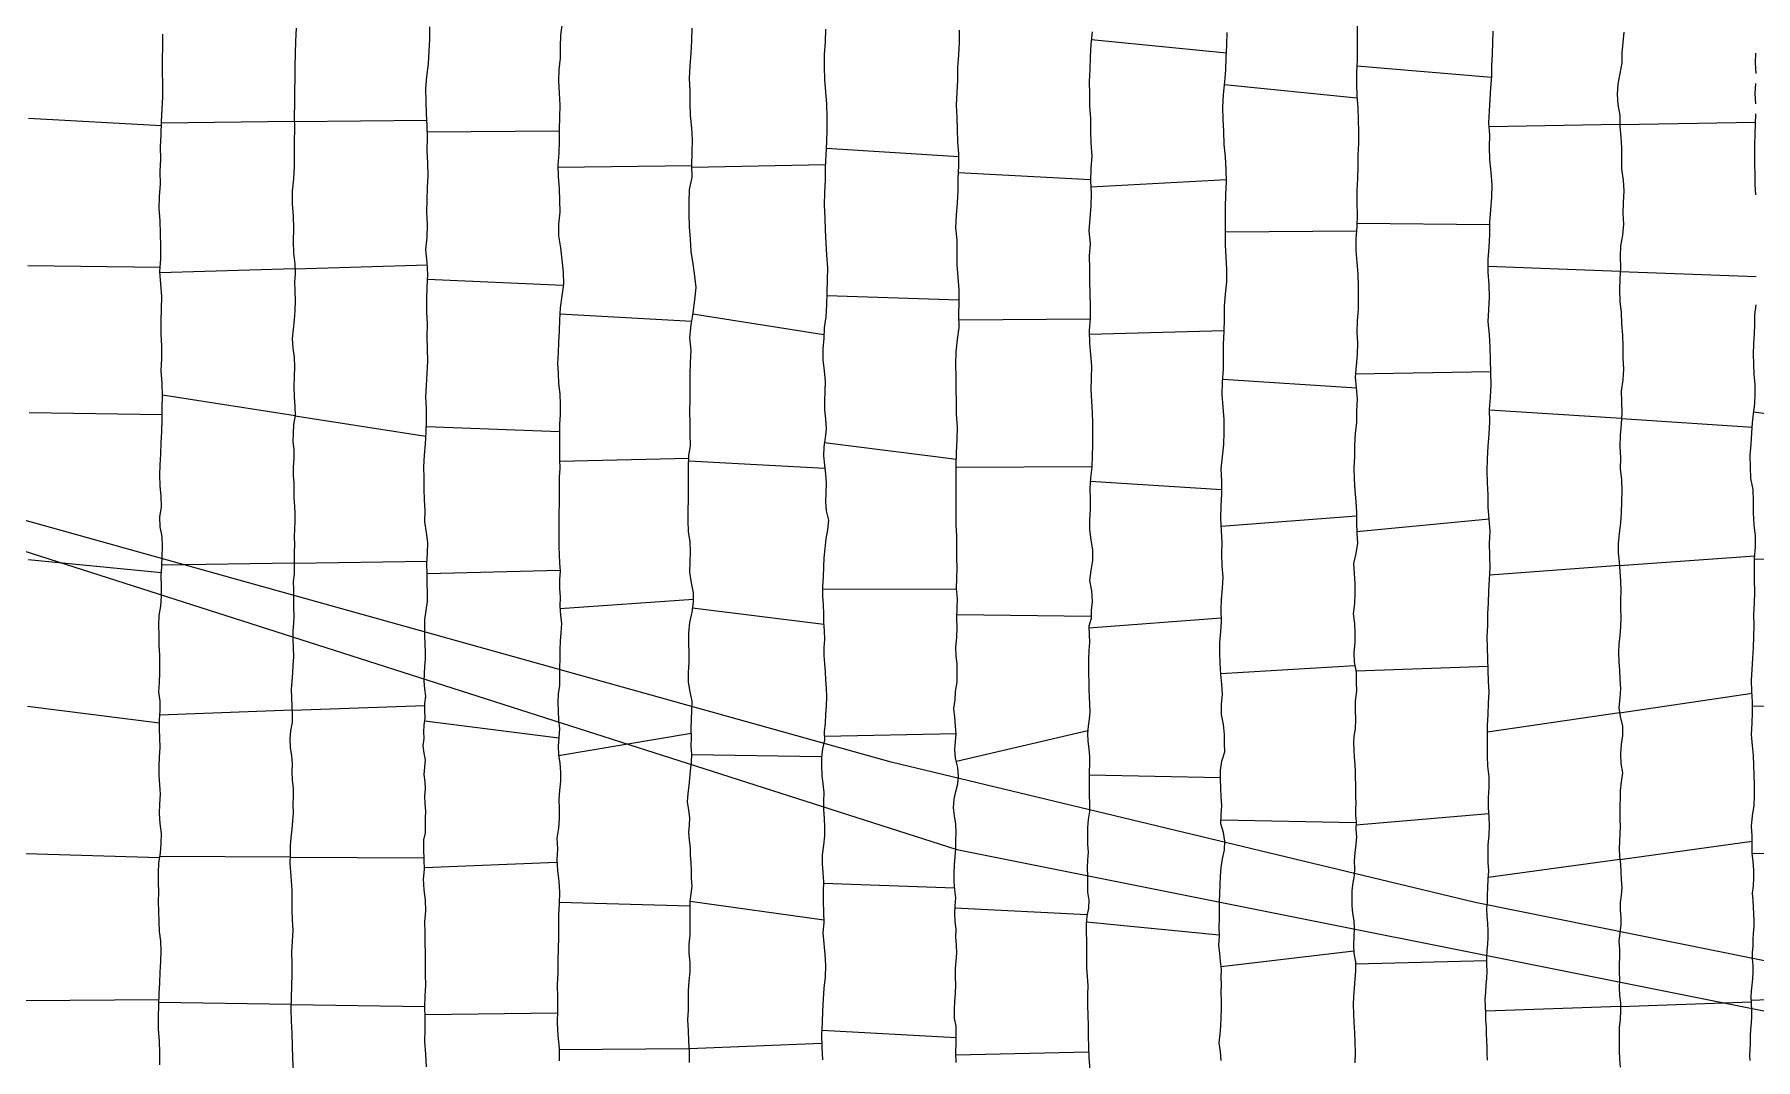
# Model space of a CAD drawing. Extents: x 703186 to 703989, y 1560402 to 1561368.
# Drawn here: x 703293 to 703351.4, y 1560496.4 to 1560531.1 of the extents above; entities that cross this region are included whole.
import ezdxf

# ---------------------------------------------------------------- set-up
doc = ezdxf.new("R2010")
doc.units = 0
for name, color, linetype in [('10124_2002_REAL', 30, 'Continuous'), ('AGROCAD PLL', 7, 'Continuous'), ('PANTE_2002', 7, 'Continuous')]:
    doc.layers.add(name, color=color, linetype=linetype)

msp = doc.modelspace()

# ---------------------------------------------------------------- linework, layer by layer
at = {"layer": '10124_2002_REAL'}
for points in [[(703297.3032, 1560496.1961), (703297.3027, 1560496.598), (703297.2895, 1560497.0107), (703297.2559, 1560497.4051), (703297.2501, 1560497.8167), (703297.2612, 1560498.2224), (703297.2798, 1560498.6081), (703297.297, 1560498.9838), (703297.3118, 1560499.3434), (703297.3303, 1560499.7035), (703297.3484, 1560500.0532), (703297.3268, 1560500.3886), (703297.2891, 1560500.7197), (703297.2785, 1560501.0611), (703297.2589, 1560501.4011), (703297.2553, 1560501.7339), (703297.2615, 1560502.0519), (703297.2501, 1560502.3808), (703297.2563, 1560502.7118), (703297.2645, 1560503.0469), (703297.3198, 1560503.3807), (703297.3402, 1560503.7093), (703297.3564, 1560504.041), (703297.3086, 1560504.3824), (703297.2902, 1560504.72), (703297.3017, 1560505.0418), (703297.3198, 1560505.3738), (703297.2936, 1560505.699), (703297.2739, 1560506.0163), (703297.277, 1560506.3228), (703297.2912, 1560506.6309), (703297.3054, 1560506.9564), (703297.2988, 1560507.2733), (703297.2904, 1560507.5893), (703297.2898, 1560507.9025), (703297.3143, 1560508.2166), (703297.3091, 1560508.5342), (703297.2647, 1560508.8481), (703297.2902, 1560509.1704), (703297.2921, 1560509.4837), (703297.2977, 1560509.7958), (703297.2923, 1560510.0901), (703297.2761, 1560510.4294), (703297.2784, 1560510.7763), (703297.2662, 1560511.1026), (703297.2754, 1560511.4347), (703297.3366, 1560511.7588), (703297.354, 1560512.0955), (703297.3492, 1560512.4412), (703297.3454, 1560512.7762), (703297.3629, 1560513.1037), (703297.3748, 1560513.4369), (703297.3877, 1560513.7825), (703297.3735, 1560514.1165), (703297.3141, 1560514.4394), (703297.3017, 1560514.7752), (703297.3503, 1560515.1208), (703297.3435, 1560515.4791), (703297.3044, 1560515.8322), (703297.2987, 1560516.1946), (703297.3105, 1560516.5476), (703297.3291, 1560516.9046), (703297.3466, 1560517.2903), (703297.3616, 1560517.6787), (703297.3742, 1560518.0701), (703297.381, 1560518.4732), (703297.3892, 1560518.8884), (703297.3754, 1560519.3102), (703297.3481, 1560519.729), (703297.3683, 1560520.1476), (703297.3601, 1560520.5703), (703297.3468, 1560520.9923), (703297.3432, 1560521.4128), (703297.3528, 1560521.8389), (703297.3603, 1560522.2581), (703297.332, 1560522.6779), (703297.2994, 1560523.1048), (703297.3349, 1560523.5292), (703297.3305, 1560523.9612), (703297.3173, 1560524.3854), (703297.3041, 1560524.815), (703297.2788, 1560525.234), (703297.2871, 1560525.6497), (703297.3189, 1560526.0635), (703297.3057, 1560526.4886), (703297.3277, 1560526.9084), (703297.32, 1560527.3316), (703297.3399, 1560527.7519), (703297.359, 1560528.1836), (703297.3785, 1560528.605), (703297.3953, 1560529.0244), (703297.402, 1560529.4549), (703297.3847, 1560529.8785), (703297.384, 1560530.3043), (703297.3957, 1560530.7313), (703297.3961, 1560531.153)], [(703301.9192, 1560531.3481), (703301.8994, 1560530.9159), (703301.8848, 1560530.4959), (703301.8711, 1560530.0761), (703301.8781, 1560529.6551), (703301.8608, 1560529.2196), (703301.8585, 1560528.7931), (703301.8514, 1560528.3672), (703301.8564, 1560527.9393), (703301.8526, 1560527.514), (703301.8508, 1560527.0858), (703301.8499, 1560526.6588), (703301.8239, 1560526.2398), (703301.7812, 1560525.8235), (703301.782, 1560525.4002), (703301.8153, 1560524.973), (703301.8326, 1560524.5497), (703301.8164, 1560524.1279), (703301.828, 1560523.7278), (703301.8716, 1560523.3598), (703301.8815, 1560523.0185), (703301.8571, 1560522.7381), (703301.8673, 1560522.4456), (703301.8792, 1560522.1087), (703301.8719, 1560521.7757), (703301.8551, 1560521.4639), (703301.8157, 1560521.1496), (703301.7859, 1560520.8274), (703301.8021, 1560520.503), (703301.8447, 1560520.1905), (703301.8632, 1560519.8641), (703301.8495, 1560519.5369), (703301.8367, 1560519.2038), (703301.8507, 1560518.8568), (703301.8779, 1560518.5265), (703301.8812, 1560518.2156), (703301.8333, 1560517.9084), (703301.8196, 1560517.6083), (703301.8045, 1560517.337), (703301.8351, 1560517.0577), (703301.8407, 1560516.7614), (703301.8137, 1560516.4689), (703301.8215, 1560516.189), (703301.8398, 1560515.9356), (703301.8372, 1560515.673), (703301.8361, 1560515.4162), (703301.8627, 1560515.1439), (703301.8699, 1560514.8854), (703301.8717, 1560514.6297), (703301.8592, 1560514.3715), (703301.8545, 1560514.1043), (703301.8671, 1560513.8473), (703301.8509, 1560513.5882), (703301.8509, 1560513.3314), (703301.8545, 1560513.0956), (703301.845, 1560512.8409), (703301.8173, 1560512.5851), (703301.8309, 1560512.3188), (703301.8242, 1560512.0289), (703301.8242, 1560511.7039), (703301.8361, 1560511.4248), (703301.8331, 1560511.1723), (703301.807, 1560510.9193), (703301.8082, 1560510.6346), (703301.8108, 1560510.3393), (703301.8225, 1560510.0382), (703301.8065, 1560509.756), (703301.7948, 1560509.4887), (703301.7713, 1560509.2147), (703301.7497, 1560508.9315), (703301.7592, 1560508.6433), (703301.7717, 1560508.3673), (703301.7819, 1560508.0916), (703301.7776, 1560507.8168), (703301.7219, 1560507.5288), (703301.7, 1560507.2419), (703301.7169, 1560506.9626), (703301.7606, 1560506.6842), (703301.786, 1560506.4164), (703301.772, 1560506.1319), (703301.7779, 1560505.8529), (703301.8132, 1560505.575), (703301.8201, 1560505.2995), (703301.8022, 1560505.0273), (703301.8157, 1560504.7459), (703301.7951, 1560504.475), (703301.769, 1560504.1888), (703301.7336, 1560503.9093), (703301.7149, 1560503.6231), (703301.7099, 1560503.3385), (703301.7087, 1560503.0411), (703301.7288, 1560502.7404), (703301.7513, 1560502.4387), (703301.7735, 1560502.1228), (703301.7727, 1560501.7902), (703301.7667, 1560501.4522), (703301.783, 1560501.1201), (703301.8009, 1560500.7644), (703301.7841, 1560500.3975), (703301.7648, 1560500.0226), (703301.7699, 1560499.6486), (703301.7725, 1560499.2706), (703301.7628, 1560498.8818), (703301.7476, 1560498.4852), (703301.7415, 1560498.0903), (703301.7516, 1560497.6854), (703301.7675, 1560497.2784), (703301.7769, 1560496.8511), (703301.7925, 1560496.4191), (703301.8134, 1560496.0005)], [(703306.3331, 1560496.1311), (703306.3089, 1560496.5575), (703306.2754, 1560496.9899), (703306.2888, 1560497.4033), (703306.2887, 1560497.7918), (703306.2833, 1560498.1778), (703306.2932, 1560498.5385), (703306.3121, 1560498.9009), (703306.3023, 1560499.2619), (703306.3032, 1560499.6179), (703306.2987, 1560499.9897), (703306.2888, 1560500.3424), (703306.2876, 1560500.6868), (703306.2834, 1560501.0471), (703306.3074, 1560501.4171), (703306.306, 1560501.7805), (703306.2538, 1560502.1349), (703306.2389, 1560502.4948), (703306.2666, 1560502.8211), (703306.2527, 1560503.1667), (703306.2393, 1560503.5092), (703306.2404, 1560503.8253), (703306.2979, 1560504.0732), (703306.3052, 1560504.32), (703306.3038, 1560504.561), (703306.3172, 1560504.7989), (703306.2934, 1560505.0593), (703306.2816, 1560505.3064), (703306.3023, 1560505.5543), (703306.2886, 1560505.7996), (703306.2595, 1560506.0452), (703306.2754, 1560506.2907), (703306.3017, 1560506.5411), (703306.26, 1560506.7706), (703306.2184, 1560507.0201), (703306.2589, 1560507.2629), (703306.2467, 1560507.4976), (703306.2599, 1560507.7172), (703306.29, 1560507.9545), (703306.2762, 1560508.2084), (703306.2821, 1560508.4586), (703306.3119, 1560508.7032), (703306.2817, 1560508.9491), (703306.2556, 1560509.2112), (703306.262, 1560509.4704), (703306.2766, 1560509.7132), (703306.297, 1560509.9512), (703306.2987, 1560510.1994), (703306.2875, 1560510.4735), (703306.2813, 1560510.7548), (703306.2799, 1560511.0297), (703306.2836, 1560511.3059), (703306.327, 1560511.6101), (703306.3695, 1560511.9156), (703306.3643, 1560512.2224), (703306.3534, 1560512.5289), (703306.3587, 1560512.8498), (703306.3497, 1560513.1917), (703306.3717, 1560513.5499), (703306.3814, 1560513.9074), (703306.3366, 1560514.2483), (703306.2834, 1560514.614), (703306.2893, 1560514.987), (703306.2686, 1560515.3584), (703306.2608, 1560515.7257), (703306.2566, 1560516.0996), (703306.2418, 1560516.4749), (703306.2632, 1560516.8699), (703306.2982, 1560517.2605), (703306.3225, 1560517.6515), (703306.3379, 1560518.0601), (703306.3305, 1560518.4617), (703306.3177, 1560518.8496), (703306.3301, 1560519.2421), (703306.354, 1560519.6437), (703306.3794, 1560520.0633), (703306.371, 1560520.4757), (703306.3612, 1560520.8975), (703306.37, 1560521.3211), (703306.3438, 1560521.7361), (703306.3432, 1560522.1486), (703306.358, 1560522.5742), (703306.3768, 1560523.0059), (703306.362, 1560523.4121), (703306.3166, 1560523.8376), (703306.3582, 1560524.2688), (703306.3673, 1560524.6905), (703306.3422, 1560525.1101), (703306.358, 1560525.527), (703306.3746, 1560525.943), (703306.3935, 1560526.3532), (703306.3747, 1560526.7803), (703306.3589, 1560527.2036), (703306.3652, 1560527.6315), (703306.3614, 1560528.0441), (703306.3345, 1560528.4577), (703306.3244, 1560528.8742), (703306.3166, 1560529.292), (703306.3516, 1560529.7139), (703306.4004, 1560530.1401), (703306.4305, 1560530.5694), (703306.4466, 1560530.9815), (703306.4497, 1560531.395)], [(703310.93, 1560531.5361), (703310.8715, 1560531.1181), (703310.8599, 1560530.7246), (703310.8632, 1560530.3361), (703310.8255, 1560529.9569), (703310.8079, 1560529.5625), (703310.8361, 1560529.1509), (703310.8521, 1560528.7428), (703310.8423, 1560528.3399), (703310.8294, 1560527.9183), (703310.8337, 1560527.525), (703310.8186, 1560527.1188), (703310.7885, 1560526.7114), (703310.7936, 1560526.3175), (703310.8313, 1560525.9168), (703310.8418, 1560525.5149), (703310.853, 1560525.1174), (703310.8079, 1560524.7125), (703310.8091, 1560524.3087), (703310.8724, 1560523.9012), (703310.9175, 1560523.4938), (703310.9702, 1560523.0807), (703310.9731, 1560522.6743), (703310.9224, 1560522.2792), (703310.8601, 1560521.8678), (703310.8381, 1560521.4638), (703310.8294, 1560521.0794), (703310.8032, 1560520.709), (703310.7924, 1560520.3395), (703310.7778, 1560519.9839), (703310.7987, 1560519.6443), (703310.8091, 1560519.304), (703310.8548, 1560518.9528), (703310.8686, 1560518.5883), (703310.8621, 1560518.244), (703310.8427, 1560517.9349), (703310.8458, 1560517.6596), (703310.8372, 1560517.3598), (703310.8403, 1560517.0469), (703310.8464, 1560516.7338), (703310.8538, 1560516.424), (703310.8297, 1560516.1292), (703310.8311, 1560515.8181), (703310.8289, 1560515.516), (703310.8256, 1560515.2273), (703310.8236, 1560514.925), (703310.8232, 1560514.6176), (703310.8197, 1560514.3133), (703310.8171, 1560514.0367), (703310.8249, 1560513.7676), (703310.8294, 1560513.4909), (703310.8375, 1560513.2186), (703310.8689, 1560512.9448), (703310.8467, 1560512.6606), (703310.8436, 1560512.3585), (703310.8661, 1560512.0546), (703310.8536, 1560511.753), (703310.8743, 1560511.4524), (703310.9152, 1560511.1628), (703310.888, 1560510.8516), (703310.8626, 1560510.568), (703310.8571, 1560510.2761), (703310.8566, 1560509.9768), (703310.8413, 1560509.663), (703310.8445, 1560509.3616), (703310.841, 1560509.0678), (703310.7943, 1560508.7827), (703310.7827, 1560508.4952), (703310.7932, 1560508.1984), (703310.8123, 1560507.8862), (703310.8443, 1560507.596), (703310.819, 1560507.3029), (703310.7938, 1560507.0054), (703310.8043, 1560506.7163), (703310.8529, 1560506.4263), (703310.8717, 1560506.1256), (703310.8759, 1560505.8142), (703310.8378, 1560505.5055), (703310.8175, 1560505.1957), (703310.8323, 1560504.8845), (703310.8345, 1560504.5591), (703310.804, 1560504.2215), (703310.7525, 1560503.8829), (703310.7724, 1560503.5269), (703310.7517, 1560503.1633), (703310.7741, 1560502.7944), (703310.8192, 1560502.4278), (703310.8385, 1560502.0509), (703310.8285, 1560501.6763), (703310.8134, 1560501.2917), (703310.808, 1560500.918), (703310.8083, 1560500.533), (703310.7959, 1560500.1374), (703310.7839, 1560499.733), (703310.784, 1560499.3299), (703310.7641, 1560498.9093), (703310.7775, 1560498.4887), (703310.7731, 1560498.0538), (703310.7604, 1560497.6268), (703310.7901, 1560497.1933), (703310.828, 1560496.7627), (703310.8322, 1560496.3386)], [(703315.2438, 1560496.2766), (703315.2435, 1560496.6473), (703315.2289, 1560497.0062), (703315.2104, 1560497.368), (703315.1898, 1560497.7209), (703315.2107, 1560498.0554), (703315.214, 1560498.3811), (703315.2179, 1560498.7123), (703315.2426, 1560499.0368), (703315.273, 1560499.3487), (703315.275, 1560499.6727), (703315.2354, 1560499.9818), (703315.2345, 1560500.2932), (703315.271, 1560500.602), (703315.2685, 1560500.9132), (703315.2709, 1560501.2176), (703315.2763, 1560501.4971), (703315.2738, 1560501.748), (703315.3091, 1560501.9996), (703315.3389, 1560502.2618), (703315.3215, 1560502.5235), (703315.3137, 1560502.7889), (703315.3067, 1560503.0568), (703315.2834, 1560503.3116), (703315.2768, 1560503.5565), (703315.248, 1560503.818), (703315.231, 1560504.0771), (703315.2522, 1560504.3265), (703315.2547, 1560504.5747), (703315.2224, 1560504.8355), (703315.1821, 1560505.1235), (703315.1998, 1560505.402), (703315.2395, 1560505.6583), (703315.2588, 1560505.9133), (703315.2842, 1560506.1725), (703315.319, 1560506.4528), (703315.3236, 1560506.7313), (703315.3088, 1560507.0109), (703315.3124, 1560507.3004), (703315.3048, 1560507.5951), (703315.3179, 1560507.9), (703315.3292, 1560508.2242), (703315.3384, 1560508.5364), (703315.2742, 1560508.8444), (703315.216, 1560509.1739), (703315.2174, 1560509.5019), (703315.2315, 1560509.845), (703315.2314, 1560510.1737), (703315.2252, 1560510.4966), (703315.2212, 1560510.8386), (703315.2547, 1560511.1953), (703315.3364, 1560511.5479), (703315.3791, 1560511.8909), (703315.3792, 1560512.21), (703315.3199, 1560512.5496), (703315.2621, 1560512.9051), (703315.267, 1560513.2593), (703315.281, 1560513.5928), (703315.2682, 1560513.9352), (703315.2147, 1560514.2877), (703315.2021, 1560514.6434), (703315.2081, 1560515.0035), (703315.2116, 1560515.3577), (703315.2136, 1560515.7247), (703315.2108, 1560516.1062), (703315.2091, 1560516.4796), (703315.2292, 1560516.8463), (703315.2843, 1560517.2075), (703315.2734, 1560517.5797), (703315.2684, 1560517.9609), (703315.2584, 1560518.356), (703315.2722, 1560518.7666), (703315.2693, 1560519.1864), (703315.2659, 1560519.5966), (703315.2825, 1560520.0069), (703315.306, 1560520.4318), (703315.2633, 1560520.8574), (703315.3065, 1560521.2913), (703315.3723, 1560521.7048), (703315.4323, 1560522.1358), (703315.4688, 1560522.556), (703315.4273, 1560522.9465), (703315.3751, 1560523.3599), (703315.3073, 1560523.7776), (703315.2767, 1560524.1939), (703315.2483, 1560524.6152), (703315.2357, 1560525.0385), (703315.2339, 1560525.4515), (703315.2494, 1560525.8869), (703315.3394, 1560526.2938), (703315.3315, 1560526.7107), (703315.3437, 1560527.1366), (703315.3519, 1560527.5626), (703315.3225, 1560527.9775), (703315.2844, 1560528.3919), (703315.2696, 1560528.8153), (703315.2679, 1560529.2319), (703315.25, 1560529.6503), (703315.2702, 1560530.0741), (703315.3072, 1560530.5075), (703315.3321, 1560530.9328), (703315.3392, 1560531.3557)], [(703319.8612, 1560531.3203), (703319.8425, 1560530.8888), (703319.8138, 1560530.4659), (703319.8106, 1560530.0462), (703319.8211, 1560529.6118), (703319.8619, 1560529.19), (703319.8944, 1560528.7763), (703319.9067, 1560528.3481), (703319.9049, 1560527.9201), (703319.8903, 1560527.4945), (703319.8633, 1560527.0555), (703319.8447, 1560526.634), (703319.8509, 1560526.2108), (703319.8207, 1560525.7835), (703319.8165, 1560525.352), (703319.832, 1560524.9276), (703319.849, 1560524.5022), (703319.8673, 1560524.0718), (703319.8951, 1560523.6509), (703319.9204, 1560523.2318), (703319.9144, 1560522.8166), (703319.9067, 1560522.3819), (703319.8937, 1560521.9675), (703319.8684, 1560521.5688), (703319.8162, 1560521.1951), (703319.8002, 1560520.8371), (703319.7701, 1560520.4774), (703319.7644, 1560520.1115), (703319.8144, 1560519.735), (703319.8421, 1560519.3719), (703319.839, 1560519.0404), (703319.8225, 1560518.7061), (703319.8286, 1560518.4123), (703319.8609, 1560518.1007), (703319.8822, 1560517.772), (703319.8429, 1560517.4594), (703319.8051, 1560517.1618), (703319.7857, 1560516.8464), (703319.8263, 1560516.5362), (703319.862, 1560516.2348), (703319.8794, 1560515.9197), (703319.8708, 1560515.5963), (703319.8518, 1560515.2889), (703319.8796, 1560514.9826), (703319.9633, 1560514.6647), (703319.9226, 1560514.3423), (703319.8733, 1560514.0352), (703319.8376, 1560513.7126), (703319.7987, 1560513.3973), (703319.7921, 1560513.083), (703319.7764, 1560512.7499), (703319.7577, 1560512.4161), (703319.7573, 1560512.0911), (703319.7756, 1560511.7941), (703319.7947, 1560511.5024), (703319.7952, 1560511.2094), (703319.8077, 1560510.9139), (703319.8228, 1560510.6199), (703319.8029, 1560510.3506), (703319.8047, 1560510.0831), (703319.8231, 1560509.8083), (703319.8435, 1560509.5315), (703319.8601, 1560509.2529), (703319.8819, 1560508.9739), (703319.8905, 1560508.6779), (703319.8749, 1560508.3773), (703319.8546, 1560508.0783), (703319.8465, 1560507.7871), (703319.8175, 1560507.4931), (703319.823, 1560507.2108), (703319.7608, 1560506.9211), (703319.7214, 1560506.6265), (703319.7238, 1560506.3244), (703319.7359, 1560506.0171), (703319.7682, 1560505.7236), (703319.8007, 1560505.4328), (703319.7951, 1560505.1423), (703319.7897, 1560504.8552), (703319.8085, 1560504.5589), (703319.824, 1560504.2714), (703319.826, 1560503.9679), (703319.7913, 1560503.6529), (703319.743, 1560503.327), (703319.7407, 1560503.0189), (703319.7711, 1560502.7204), (703319.7887, 1560502.4098), (703319.7766, 1560502.077), (703319.7777, 1560501.7339), (703319.7935, 1560501.3813), (703319.8042, 1560501.0293), (703319.7669, 1560500.6784), (703319.7961, 1560500.3199), (703319.8389, 1560499.9404), (703319.8526, 1560499.5649), (703319.8407, 1560499.1778), (703319.8008, 1560498.8002), (703319.7795, 1560498.422), (703319.7575, 1560498.027), (703319.7435, 1560497.633), (703319.7206, 1560497.2177), (703319.7382, 1560496.8018), (703319.7563, 1560496.3727)], [(703324.2802, 1560496.2778), (703324.2724, 1560496.6256), (703324.2826, 1560496.9379), (703324.2891, 1560497.2356), (703324.2885, 1560497.5071), (703324.2292, 1560497.7797), (703324.2336, 1560498.079), (703324.2456, 1560498.3458), (703324.2658, 1560498.6268), (703324.2741, 1560498.909), (703324.2595, 1560499.1876), (703324.2629, 1560499.472), (703324.2887, 1560499.7222), (703324.305, 1560499.9848), (703324.2914, 1560500.261), (703324.2701, 1560500.5393), (703324.2817, 1560500.8011), (703324.2511, 1560501.0574), (703324.2354, 1560501.3287), (703324.2495, 1560501.5963), (703324.2695, 1560501.8682), (703324.2375, 1560502.1344), (703324.2163, 1560502.4033), (703324.2134, 1560502.6963), (703324.2321, 1560502.9807), (703324.2511, 1560503.2654), (703324.2698, 1560503.5367), (703324.2699, 1560503.8025), (703324.2813, 1560504.0761), (703324.2747, 1560504.3607), (703324.232, 1560504.642), (703324.1897, 1560504.9189), (703324.2165, 1560505.2081), (703324.2713, 1560505.4685), (703324.3368, 1560505.724), (703324.3636, 1560505.9906), (703324.3407, 1560506.2836), (703324.2665, 1560506.6015), (703324.2434, 1560506.8925), (703324.2604, 1560507.1666), (703324.2836, 1560507.4271), (703324.2635, 1560507.6827), (703324.2388, 1560507.992), (703324.2051, 1560508.2874), (703324.2483, 1560508.5799), (703324.2636, 1560508.8596), (703324.3176, 1560509.1754), (703324.3234, 1560509.4807), (703324.3147, 1560509.7839), (703324.2807, 1560510.0644), (703324.2773, 1560510.3622), (703324.3049, 1560510.6956), (703324.318, 1560511.0353), (703324.3124, 1560511.3618), (703324.3167, 1560511.6892), (703324.3331, 1560512.0111), (703324.3017, 1560512.3484), (703324.3108, 1560512.7051), (703324.3164, 1560513.048), (703324.3074, 1560513.3955), (703324.3121, 1560513.7609), (703324.3039, 1560514.1324), (703324.2858, 1560514.5045), (703324.2851, 1560514.8945), (703324.2816, 1560515.2835), (703324.2848, 1560515.6863), (703324.2868, 1560516.1026), (703324.2855, 1560516.5212), (703324.2978, 1560516.9671), (703324.3171, 1560517.4083), (703324.3321, 1560517.8278), (703324.2979, 1560518.2615), (703324.3007, 1560518.6854), (703324.2858, 1560519.0998), (703324.2806, 1560519.5198), (703324.2744, 1560519.9533), (703324.2865, 1560520.3809), (703324.329, 1560520.7963), (703324.384, 1560521.2069), (703324.3805, 1560521.6312), (703324.3851, 1560522.0492), (703324.3826, 1560522.4767), (703324.3483, 1560522.906), (703324.3174, 1560523.3384), (703324.3225, 1560523.7615), (703324.3142, 1560524.1681), (703324.2767, 1560524.5824), (703324.2939, 1560525.0088), (703324.3321, 1560525.4276), (703324.3537, 1560525.8494), (703324.3489, 1560526.2554), (703324.3712, 1560526.6834), (703324.3706, 1560527.0897), (703324.3476, 1560527.5068), (703324.3348, 1560527.9188), (703324.3183, 1560528.3303), (703324.296, 1560528.7466), (703324.3245, 1560529.1749), (703324.3422, 1560529.5885), (703324.3396, 1560530.0177), (703324.3791, 1560530.4472), (703324.3943, 1560530.8632), (703324.4041, 1560531.2803)], [(703328.8922, 1560531.2254), (703328.851, 1560530.8083), (703328.8308, 1560530.3794), (703328.8166, 1560529.9555), (703328.7951, 1560529.548), (703328.8004, 1560529.1299), (703328.8014, 1560528.7142), (703328.8328, 1560528.2871), (703328.8333, 1560527.8605), (703328.8512, 1560527.4537), (703328.8782, 1560527.0222), (703328.8541, 1560526.5982), (703328.8333, 1560526.1744), (703328.8558, 1560525.7597), (703328.8508, 1560525.3342), (703328.8157, 1560524.8997), (703328.7865, 1560524.4818), (703328.8243, 1560524.0563), (703328.793, 1560523.6262), (703328.8084, 1560523.2063), (703328.808, 1560522.7769), (703328.8109, 1560522.3593), (703328.8244, 1560521.9423), (703328.8247, 1560521.5151), (703328.7937, 1560521.0908), (703328.8042, 1560520.6763), (703328.8365, 1560520.285), (703328.8682, 1560519.8906), (703328.8601, 1560519.4796), (703328.8552, 1560519.0973), (703328.8754, 1560518.7083), (703328.8964, 1560518.3261), (703328.9021, 1560517.9568), (703328.9078, 1560517.58), (703328.9045, 1560517.2087), (703328.8944, 1560516.8527), (703328.8827, 1560516.4718), (703328.8361, 1560516.1037), (703328.8131, 1560515.7394), (703328.8224, 1560515.3785), (703328.8221, 1560515.0315), (703328.8013, 1560514.6828), (703328.8047, 1560514.3474), (703328.8523, 1560514.0032), (703328.903, 1560513.6537), (703328.901, 1560513.3001), (703328.8497, 1560512.9633), (703328.807, 1560512.6212), (703328.8727, 1560512.271), (703328.8919, 1560511.9112), (703328.864, 1560511.6012), (703328.8591, 1560511.3339), (703328.7773, 1560511.0729), (703328.7981, 1560510.7951), (703328.8068, 1560510.5236), (703328.7801, 1560510.2466), (703328.7729, 1560509.9599), (703328.7741, 1560509.694), (703328.7724, 1560509.44), (703328.778, 1560509.184), (703328.7773, 1560508.9225), (703328.7964, 1560508.6799), (703328.8082, 1560508.4308), (703328.8109, 1560508.1723), (703328.7967, 1560507.9221), (703328.7627, 1560507.6842), (703328.7377, 1560507.439), (703328.75, 1560507.1832), (703328.7842, 1560506.9089), (703328.8083, 1560506.6548), (703328.8086, 1560506.4029), (703328.793, 1560506.1402), (703328.7882, 1560505.8942), (703328.7878, 1560505.6282), (703328.7985, 1560505.345), (703328.8079, 1560505.0595), (703328.7988, 1560504.7966), (703328.7637, 1560504.5243), (703328.7385, 1560504.2504), (703328.7344, 1560503.9715), (703328.7381, 1560503.6812), (703328.7579, 1560503.4037), (703328.7396, 1560503.1469), (703328.7273, 1560502.8793), (703328.7341, 1560502.5979), (703328.7372, 1560502.3186), (703328.7408, 1560502.0524), (703328.7815, 1560501.7845), (703328.7658, 1560501.5106), (703328.7174, 1560501.2401), (703328.691, 1560500.9695), (703328.6877, 1560500.6975), (703328.7032, 1560500.4057), (703328.7078, 1560500.1069), (703328.7034, 1560499.798), (703328.7048, 1560499.4848), (703328.7236, 1560499.1923), (703328.7429, 1560498.8937), (703328.7372, 1560498.5577), (703328.7402, 1560498.2233), (703328.7498, 1560497.8791), (703328.7596, 1560497.5291), (703328.7643, 1560497.178), (703328.7711, 1560496.8092), (703328.7852, 1560496.4338), (703328.8101, 1560496.0479)], [(703333.2624, 1560496.3432), (703333.2494, 1560496.6531), (703333.2023, 1560496.9491), (703333.2286, 1560497.2419), (703333.2545, 1560497.5172), (703333.2652, 1560497.8033), (703333.2787, 1560498.0877), (703333.2767, 1560498.3667), (703333.2626, 1560498.6514), (703333.2784, 1560498.9085), (703333.2683, 1560499.1767), (703333.273, 1560499.4351), (703333.2415, 1560499.7009), (703333.219, 1560499.9746), (703333.1925, 1560500.2558), (703333.2049, 1560500.5597), (703333.1938, 1560500.8677), (703333.209, 1560501.163), (703333.2111, 1560501.4506), (703333.2078, 1560501.7311), (703333.2181, 1560502.0154), (703333.2292, 1560502.3094), (703333.2483, 1560502.597), (703333.2717, 1560502.8943), (703333.3133, 1560503.1877), (703333.3758, 1560503.4904), (703333.3925, 1560503.7865), (703333.341, 1560504.0758), (703333.2595, 1560504.3757), (703333.2655, 1560504.6807), (703333.2876, 1560504.9897), (703333.2682, 1560505.288), (703333.2507, 1560505.5771), (703333.2395, 1560505.8832), (703333.243, 1560506.1871), (703333.2899, 1560506.4939), (703333.392, 1560506.8093), (703333.3752, 1560507.1003), (703333.3799, 1560507.4053), (703333.3434, 1560507.7376), (703333.2739, 1560508.0813), (703333.2724, 1560508.4277), (703333.3129, 1560508.7626), (703333.2934, 1560509.1065), (703333.254, 1560509.4509), (703333.2326, 1560509.8104), (703333.2167, 1560510.1667), (703333.2215, 1560510.5261), (703333.2591, 1560510.8931), (703333.2746, 1560511.2481), (703333.2642, 1560511.6173), (703333.281, 1560511.9816), (703333.3146, 1560512.3605), (703333.3294, 1560512.734), (703333.3049, 1560513.1227), (703333.2919, 1560513.5264), (703333.2974, 1560513.9173), (703333.2821, 1560514.3128), (703333.2499, 1560514.7233), (703333.2689, 1560515.1428), (703333.284, 1560515.5618), (703333.2877, 1560515.9972), (703333.2697, 1560516.4059), (703333.3106, 1560516.8222), (703333.3537, 1560517.2369), (703333.3657, 1560517.6482), (703333.3672, 1560518.0784), (703333.3394, 1560518.4972), (703333.3008, 1560518.9347), (703333.3141, 1560519.362), (703333.3425, 1560519.7946), (703333.3476, 1560520.2228), (703333.3492, 1560520.6417), (703333.3717, 1560521.0664), (703333.3817, 1560521.4877), (703333.3815, 1560521.9136), (703333.4096, 1560522.3381), (703333.4576, 1560522.7486), (703333.4567, 1560523.1646), (703333.4403, 1560523.5845), (703333.4102, 1560524.0075), (703333.4171, 1560524.4359), (703333.4139, 1560524.849), (703333.4176, 1560525.2772), (703333.4251, 1560525.7164), (703333.4491, 1560526.1408), (703333.4335, 1560526.5649), (703333.4121, 1560526.9874), (703333.3711, 1560527.4116), (703333.3624, 1560527.849), (703333.3398, 1560528.2641), (703333.3266, 1560528.6799), (703333.3457, 1560529.1059), (703333.3882, 1560529.5289), (703333.4228, 1560529.9419), (703333.4366, 1560530.3587), (703333.4639, 1560530.7775), (703333.4655, 1560531.2045)], [(703337.8757, 1560531.4882), (703337.8741, 1560531.074), (703337.8755, 1560530.6511), (703337.8786, 1560530.2519), (703337.857, 1560529.8587), (703337.8562, 1560529.4531), (703337.8626, 1560529.0625), (703337.8996, 1560528.6537), (703337.9143, 1560528.2425), (703337.9169, 1560527.8448), (703337.926, 1560527.4486), (703337.8992, 1560527.0359), (703337.8964, 1560526.654), (703337.8895, 1560526.2533), (703337.862, 1560525.8443), (703337.8626, 1560525.4301), (703337.8717, 1560525.0224), (703337.868, 1560524.617), (703337.8312, 1560524.2192), (703337.8305, 1560523.8111), (703337.8596, 1560523.4045), (703337.9011, 1560523.0111), (703337.913, 1560522.5958), (703337.9125, 1560522.2007), (703337.9067, 1560521.8228), (703337.8776, 1560521.4239), (703337.8645, 1560521.0493), (703337.8858, 1560520.675), (703337.8723, 1560520.2877), (703337.8415, 1560519.9047), (703337.8036, 1560519.518), (703337.8472, 1560519.1582), (703337.8779, 1560518.7747), (703337.8564, 1560518.3778), (703337.8506, 1560517.9928), (703337.8082, 1560517.6062), (703337.7848, 1560517.2105), (703337.7831, 1560516.8301), (703337.7668, 1560516.4457), (703337.7694, 1560516.0598), (703337.7943, 1560515.6715), (703337.8316, 1560515.2997), (703337.8478, 1560514.9296), (703337.8523, 1560514.5761), (703337.868, 1560514.2298), (703337.8859, 1560513.8873), (703337.8283, 1560513.5427), (703337.757, 1560513.2059), (703337.7777, 1560512.8666), (703337.7964, 1560512.522), (703337.7996, 1560512.185), (703337.7896, 1560511.84), (703337.7454, 1560511.4961), (703337.7873, 1560511.1716), (703337.8003, 1560510.8341), (703337.7959, 1560510.508), (703337.7578, 1560510.1862), (703337.7786, 1560509.8531), (703337.8453, 1560509.5131), (703337.8465, 1560509.1819), (703337.8489, 1560508.8676), (703337.8046, 1560508.5468), (703337.8099, 1560508.2419), (703337.8179, 1560507.9122), (703337.8025, 1560507.5977), (703337.7673, 1560507.3497), (703337.7459, 1560507.1224), (703337.7594, 1560506.8854), (703337.7782, 1560506.6357), (703337.7938, 1560506.3843), (703337.8043, 1560506.1516), (703337.8091, 1560505.932), (703337.8226, 1560505.715), (703337.8149, 1560505.4928), (703337.8152, 1560505.2905), (703337.8263, 1560505.0748), (703337.821, 1560504.8803), (703337.8228, 1560504.6668), (703337.8423, 1560504.4375), (703337.8294, 1560504.1827), (703337.8546, 1560503.9327), (703337.8294, 1560503.6674), (703337.7947, 1560503.3857), (703337.7772, 1560503.1078), (703337.785, 1560502.8625), (703337.7742, 1560502.6233), (703337.7304, 1560502.3704), (703337.6943, 1560502.1132), (703337.6942, 1560501.846), (703337.6945, 1560501.5902), (703337.7228, 1560501.3427), (703337.7576, 1560501.0886), (703337.7795, 1560500.8254), (703337.7664, 1560500.5502), (703337.7551, 1560500.2688), (703337.7669, 1560499.9899), (703337.8158, 1560499.6968), (703337.8217, 1560499.3908), (703337.7986, 1560499.1024), (703337.7797, 1560498.805), (703337.7526, 1560498.5153), (703337.7356, 1560498.2322), (703337.754, 1560497.9433), (703337.7663, 1560497.6327), (703337.7902, 1560497.2983), (703337.7949, 1560496.9539), (703337.8061, 1560496.6144), (703337.7955, 1560496.2681)], [(703342.2943, 1560496.3641), (703342.2802, 1560496.5829), (703342.2768, 1560496.805), (703342.2657, 1560497.031), (703342.2608, 1560497.2531), (703342.2626, 1560497.4736), (703342.2404, 1560497.6984), (703342.2357, 1560497.9355), (703342.2249, 1560498.1847), (703342.2192, 1560498.4277), (703342.2343, 1560498.6667), (703342.2499, 1560498.9043), (703342.2734, 1560499.1342), (703342.2832, 1560499.3649), (703342.2749, 1560499.603), (703342.2689, 1560499.8459), (703342.2782, 1560500.078), (703342.3036, 1560500.298), (703342.3147, 1560500.5149), (703342.3181, 1560500.7467), (703342.3021, 1560500.9897), (703342.2857, 1560501.2438), (703342.2732, 1560501.4926), (703342.2926, 1560501.7214), (703342.2893, 1560501.9477), (703342.3013, 1560502.2103), (703342.3159, 1560502.4921), (703342.3332, 1560502.7769), (703342.3187, 1560503.0648), (703342.321, 1560503.362), (703342.3186, 1560503.6647), (703342.351, 1560503.9913), (703342.3632, 1560504.307), (703342.3488, 1560504.5971), (703342.3211, 1560504.923), (703342.3261, 1560505.257), (703342.3442, 1560505.617), (703342.3442, 1560505.9705), (703342.3068, 1560506.3238), (703342.2939, 1560506.6699), (703342.2935, 1560507.0171), (703342.2873, 1560507.3667), (703342.2873, 1560507.7121), (703342.3138, 1560508.0816), (703342.3299, 1560508.4629), (703342.3462, 1560508.8398), (703342.3297, 1560509.2095), (703342.3128, 1560509.5884), (703342.2995, 1560509.9667), (703342.2942, 1560510.3471), (703342.2825, 1560510.7166), (703342.3023, 1560511.0967), (703342.3059, 1560511.4901), (703342.324, 1560511.87), (703342.3351, 1560512.2587), (703342.3627, 1560512.6576), (703342.3796, 1560513.0607), (703342.3669, 1560513.4579), (703342.3655, 1560513.8815), (703342.3799, 1560514.3003), (703342.3543, 1560514.7011), (703342.3159, 1560515.1008), (703342.3141, 1560515.5262), (703342.2924, 1560515.9376), (703342.2764, 1560516.3464), (703342.2918, 1560516.7522), (703342.3176, 1560517.1745), (703342.348, 1560517.5912), (703342.3663, 1560518.0002), (703342.364, 1560518.4192), (703342.3983, 1560518.836), (703342.4196, 1560519.2539), (703342.4057, 1560519.6825), (703342.3982, 1560520.1089), (703342.3796, 1560520.5381), (703342.3648, 1560520.9681), (703342.3205, 1560521.3933), (703342.3356, 1560521.8115), (703342.3592, 1560522.2313), (703342.3457, 1560522.651), (703342.3189, 1560523.0845), (703342.3198, 1560523.5095), (703342.3507, 1560523.9322), (703342.3715, 1560524.3565), (703342.3754, 1560524.7703), (703342.4014, 1560525.1932), (703342.4355, 1560525.62), (703342.4488, 1560526.0403), (703342.4218, 1560526.472), (703342.3676, 1560526.8967), (703342.3626, 1560527.3135), (703342.3763, 1560527.7334), (703342.3391, 1560528.1475), (703342.3618, 1560528.5515), (703342.382, 1560528.9328), (703342.4013, 1560529.3312), (703342.4351, 1560529.726), (703342.4378, 1560530.0846), (703342.4612, 1560530.4687), (703342.4742, 1560530.8662), (703342.4903, 1560531.251)], [(703346.9118, 1560531.2235), (703346.8797, 1560530.8718), (703346.8499, 1560530.5227), (703346.8452, 1560530.1734), (703346.7812, 1560529.8207), (703346.7043, 1560529.4575), (703346.6883, 1560529.1122), (703346.7125, 1560528.7646), (703346.7766, 1560528.3946), (703346.783, 1560528.0169), (703346.8079, 1560527.6572), (703346.8357, 1560527.2953), (703346.8375, 1560526.9309), (703346.8312, 1560526.5684), (703346.8859, 1560526.204), (703346.9086, 1560525.8306), (703346.8959, 1560525.4465), (703346.8741, 1560525.0724), (703346.8977, 1560524.7038), (703346.8665, 1560524.3391), (703346.8026, 1560523.9776), (703346.7906, 1560523.613), (703346.7948, 1560523.2265), (703346.7806, 1560522.8525), (703346.7629, 1560522.4759), (703346.7824, 1560522.0881), (703346.8175, 1560521.7115), (703346.8374, 1560521.327), (703346.8719, 1560520.9389), (703346.8821, 1560520.5586), (703346.8795, 1560520.1716), (703346.907, 1560519.7931), (703346.8828, 1560519.4277), (703346.8282, 1560519.0472), (703346.8294, 1560518.6845), (703346.8491, 1560518.309), (703346.824, 1560517.9225), (703346.7942, 1560517.551), (703346.7781, 1560517.171), (703346.8044, 1560516.7819), (703346.7916, 1560516.4114), (703346.8298, 1560516.0401), (703346.8509, 1560515.6618), (703346.8355, 1560515.2905), (703346.8253, 1560514.9242), (703346.8004, 1560514.5758), (703346.7515, 1560514.2167), (703346.7225, 1560513.8823), (703346.7249, 1560513.5662), (703346.7515, 1560513.2564), (703346.7757, 1560512.9283), (703346.8006, 1560512.6055), (703346.8078, 1560512.2791), (703346.8026, 1560511.9705), (703346.8052, 1560511.6726), (703346.8075, 1560511.3613), (703346.7951, 1560511.05), (703346.7739, 1560510.761), (703346.7409, 1560510.4675), (703346.732, 1560510.1714), (703346.7489, 1560509.8691), (703346.763, 1560509.5682), (703346.7797, 1560509.2645), (703346.7978, 1560508.959), (703346.7811, 1560508.6455), (703346.7408, 1560508.3188), (703346.786, 1560508.0127), (703346.871, 1560507.6853), (703346.8631, 1560507.3738), (703346.8214, 1560507.0724), (703346.7947, 1560506.7418), (703346.8113, 1560506.4182), (703346.8654, 1560506.1054), (703346.8249, 1560505.7956), (703346.7901, 1560505.506), (703346.7856, 1560505.257), (703346.7766, 1560505.0038), (703346.7765, 1560504.7704), (703346.7734, 1560504.517), (703346.7843, 1560504.2792), (703346.7798, 1560504.0394), (703346.7658, 1560503.7897), (703346.7495, 1560503.5245), (703346.7628, 1560503.2651), (703346.7988, 1560503.0049), (703346.8118, 1560502.7441), (703346.8242, 1560502.4782), (703346.8479, 1560502.2176), (703346.8268, 1560501.9554), (703346.7943, 1560501.7065), (703346.7936, 1560501.4424), (703346.8064, 1560501.1942), (703346.806, 1560500.954), (703346.7803, 1560500.6769), (703346.747, 1560500.3918), (703346.7613, 1560500.112), (703346.7655, 1560499.861), (703346.7517, 1560499.5983), (703346.7543, 1560499.3444), (703346.7662, 1560499.0984), (703346.7528, 1560498.8267), (703346.764, 1560498.5543), (703346.7955, 1560498.3004), (703346.8052, 1560498.0271), (703346.7872, 1560497.7496), (703346.7526, 1560497.4649), (703346.7525, 1560497.1958), (703346.7599, 1560496.9444), (703346.759, 1560496.6765), (703346.7683, 1560496.3923), (703346.7907, 1560496.1166)], [(703351.3964, 1560529.8177), (703351.3769, 1560530.1668), (703351.3828, 1560530.5053)], [(703351.3844, 1560528.783), (703351.3684, 1560529.1328), (703351.3872, 1560529.4758)], [(703351.3856, 1560525.699), (703351.3669, 1560526.0491), (703351.3595, 1560526.3892), (703351.3568, 1560526.7352), (703351.3554, 1560527.0796), (703351.3556, 1560527.4221), (703351.3628, 1560527.7629), (703351.3755, 1560528.097), (703351.3848, 1560528.4454)], [(703351.1916, 1560496.349), (703351.1886, 1560496.5297), (703351.1901, 1560496.7141), (703351.2019, 1560496.927), (703351.2024, 1560497.1784), (703351.2176, 1560497.3961), (703351.2443, 1560497.6126), (703351.2507, 1560497.8364), (703351.25, 1560498.0424), (703351.2396, 1560498.2755), (703351.2307, 1560498.493), (703351.2453, 1560498.7034), (703351.2625, 1560498.9047), (703351.2864, 1560499.1252), (703351.3005, 1560499.3469), (703351.2915, 1560499.5741), (703351.2779, 1560499.793), (703351.2776, 1560500.0097), (703351.2914, 1560500.2245), (703351.2957, 1560500.4421), (703351.3122, 1560500.6666), (703351.3273, 1560500.884), (703351.335, 1560501.1035), (703351.3241, 1560501.3263), (703351.3055, 1560501.5513), (703351.2912, 1560501.7862), (703351.2728, 1560502.0241), (703351.3037, 1560502.2692), (703351.3156, 1560502.5265), (703351.3156, 1560502.8031), (703351.2944, 1560503.0907), (703351.264, 1560503.3771), (703351.2669, 1560503.6752), (703351.2601, 1560503.9699), (703351.2452, 1560504.2946), (703351.2782, 1560504.6412), (703351.3276, 1560504.9911), (703351.3398, 1560505.3386), (703351.3367, 1560505.681), (703351.3287, 1560506.0306), (703351.3239, 1560506.3585), (703351.3089, 1560506.691), (703351.2783, 1560507.0277), (703351.2378, 1560507.4031), (703351.2651, 1560507.7814), (703351.2776, 1560508.1506), (703351.2732, 1560508.5112), (703351.2555, 1560508.8754), (703351.2403, 1560509.2363), (703351.2607, 1560509.6089), (703351.2838, 1560509.9872), (703351.3039, 1560510.3522), (703351.3236, 1560510.7266), (703351.3301, 1560511.1018), (703351.3175, 1560511.4677), (703351.3404, 1560511.8581), (703351.3487, 1560512.2561), (703351.3455, 1560512.6327), (703351.3377, 1560512.9975), (703351.3454, 1560513.3735), (703351.3753, 1560513.7534), (703351.374, 1560514.1402), (703351.3298, 1560514.5116), (703351.3111, 1560514.9203), (703351.309, 1560515.3211), (703351.2976, 1560515.7136), (703351.2227, 1560516.087), (703351.2032, 1560516.4715), (703351.1987, 1560516.8721), (703351.2276, 1560517.2454), (703351.2544, 1560517.6265), (703351.2779, 1560517.97), (703351.3094, 1560518.2798), (703351.3553, 1560518.613), (703351.3696, 1560518.9529), (703351.3638, 1560519.266), (703351.3343, 1560519.6132), (703351.3202, 1560519.9638), (703351.3044, 1560520.3022), (703351.3193, 1560520.6529), (703351.3432, 1560520.9893), (703351.353, 1560521.3081), (703351.3517, 1560521.6286), (703351.4008, 1560521.9697)]]:
    msp.add_lwpolyline(points, dxfattribs=at)
at = {"layer": 'AGROCAD PLL', "color": 1, "true_color": 0xff0000}
for points in [[(703328.8668, 1560530.9682), (703333.4468, 1560530.5158)], [(703342.431, 1560529.6778), (703337.8685, 1560530.0684)], [(703346.7818, 1560528.0873), (703351.3773, 1560528.1652)], [(703328.8442, 1560525.9742), (703333.446, 1560526.2239)], [(703301.8764, 1560523.1929), (703297.3028, 1560523.0602)], [(703301.8764, 1560523.1929), (703297.3028, 1560523.0602)], [(703346.7901, 1560523.1029), (703351.3946, 1560522.9281)], [(703306.3696, 1560522.8407), (703310.9687, 1560522.6404)], [(703328.7965, 1560520.9815), (703333.3724, 1560521.0974)], [(703342.4055, 1560519.6959), (703337.8131, 1560519.6152)], [(703351.3184, 1560518.3449), (703355.8731, 1560517.7175)], [(703315.2204, 1560516.6849), (703319.8387, 1560516.4317)], [(703324.2857, 1560516.4702), (703328.8831, 1560516.4845)], [(703324.2857, 1560516.4702), (703328.8843, 1560516.4845)], [(703333.2705, 1560514.4613), (703337.8492, 1560514.8204)], [(703346.761, 1560513.1275), (703351.3527, 1560513.4662)], [(703333.2529, 1560509.4686), (703337.8009, 1560509.7393)], [(703306.2793, 1560507.8702), (703310.8183, 1560507.2945)], [(703306.2793, 1560507.8702), (703310.8183, 1560507.2945)], [(703310.8082, 1560506.6932), (703315.3086, 1560507.4474)], [(703324.2916, 1560506.4939), (703328.7474, 1560507.5339)], [(703333.262, 1560504.5052), (703337.8412, 1560504.4152)], [(703292.7462, 1560503.37), (703297.2948, 1560503.2295)], [(703315.2739, 1560501.7484), (703319.8017, 1560501.1131)], [(703346.7997, 1560498.1808), (703342.2321, 1560498.0187)], [(703346.7997, 1560498.1808), (703342.2321, 1560498.0187)], [(703319.7294, 1560497.3764), (703324.2867, 1560497.1252)]]:
    msp.add_lwpolyline(points, dxfattribs=at)
at = {"layer": 'AGROCAD PLL', "color": 3, "true_color": 0x00ff00}
for points in [[(703333.3791, 1560529.4387), (703337.8694, 1560528.9875)], [(703292.8498, 1560528.3018), (703297.3531, 1560528.0513)], [(703301.8535, 1560528.1851), (703306.3488, 1560528.2376)], [(703301.8535, 1560528.1851), (703297.3567, 1560528.1326)], [(703301.8535, 1560528.1851), (703297.3567, 1560528.1326)], [(703306.3633, 1560527.8331), (703310.8299, 1560527.8743)], [(703319.8773, 1560527.2824), (703324.3707, 1560527.006)], [(703310.7894, 1560526.6422), (703315.3317, 1560526.701)], [(703310.7894, 1560526.6422), (703315.3312, 1560526.701)], [(703315.3328, 1560526.6403), (703319.8488, 1560526.7259)], [(703324.3593, 1560526.4544), (703328.8356, 1560526.2212)], [(703342.3746, 1560524.6893), (703337.869, 1560524.7317)], [(703292.8231, 1560523.3074), (703297.3115, 1560523.2491)], [(703301.8764, 1560523.1929), (703306.3652, 1560523.3231)], [(703346.7901, 1560523.1029), (703342.3193, 1560523.2727)], [(703346.7901, 1560523.1029), (703342.3193, 1560523.2727)], [(703319.9037, 1560522.2872), (703324.3845, 1560522.1467)], [(703310.8491, 1560521.6657), (703315.3273, 1560521.4219)], [(703315.3667, 1560521.6699), (703319.8058, 1560520.9635)], [(703333.32, 1560519.4519), (703337.8476, 1560519.1547)], [(703333.32, 1560519.4519), (703337.8475, 1560519.1547)], [(703301.8795, 1560518.2047), (703297.3887, 1560518.9049)], [(703301.8795, 1560518.2047), (703297.3887, 1560518.9049)], [(703292.8693, 1560518.3183), (703297.3772, 1560518.2477)], [(703346.8365, 1560518.1145), (703342.3628, 1560518.405)], [(703346.8365, 1560518.1145), (703342.3628, 1560518.405)], [(703346.8365, 1560518.1145), (703342.3641, 1560518.4049)], [(703346.8365, 1560518.1145), (703342.3641, 1560518.4049)], [(703301.8795, 1560518.2047), (703306.3139, 1560517.5133)], [(703306.3298, 1560517.8444), (703310.8456, 1560517.6742)], [(703306.3298, 1560517.8444), (703310.8462, 1560517.6742)], [(703319.8232, 1560517.3044), (703324.2914, 1560516.7368)], [(703328.8289, 1560515.989), (703333.2852, 1560515.7076)], [(703342.3541, 1560514.7034), (703337.8661, 1560514.2723)], [(703292.8392, 1560513.3367), (703297.3515, 1560512.8898)], [(703301.8527, 1560513.2153), (703297.3644, 1560513.1468)], [(703301.8527, 1560513.2153), (703297.3644, 1560513.1468)], [(703301.8527, 1560513.2153), (703306.3554, 1560513.2841)], [(703351.3452, 1560513.3624), (703355.8592, 1560513.2699)], [(703306.3585, 1560512.8561), (703310.8655, 1560512.9748)], [(703310.8588, 1560511.6778), (703315.3791, 1560511.9891)], [(703319.7576, 1560512.336), (703324.3034, 1560512.3304)], [(703315.3555, 1560511.7014), (703319.7978, 1560511.1484)], [(703324.3139, 1560511.473), (703328.8606, 1560511.4133)], [(703328.7809, 1560511.0243), (703333.2714, 1560511.3605)], [(703342.3086, 1560509.7075), (703337.838, 1560509.5503)], [(703301.7771, 1560508.2224), (703306.2805, 1560508.389)], [(703346.7674, 1560508.1388), (703351.2591, 1560508.8021)], [(703351.275, 1560508.3667), (703355.8022, 1560508.4219)], [(703292.8092, 1560508.3652), (703297.29, 1560507.7963)], [(703301.7771, 1560508.2224), (703297.3018, 1560508.0568)], [(703301.7771, 1560508.2224), (703297.3018, 1560508.0568)], [(703346.7674, 1560508.1388), (703342.2873, 1560507.4773)], [(703346.7674, 1560508.1388), (703342.2873, 1560507.4773)], [(703319.8204, 1560507.344), (703324.2839, 1560507.431)], [(703319.8204, 1560507.344), (703324.2833, 1560507.431)], [(703328.791, 1560506.0357), (703333.2403, 1560505.9489)], [(703342.3389, 1560504.7135), (703337.8369, 1560504.3308)], [(703346.7763, 1560503.1675), (703351.2643, 1560503.7885)], [(703301.7095, 1560503.2423), (703306.2505, 1560503.224)], [(703346.7763, 1560503.1675), (703342.3195, 1560502.5509)], [(703346.7763, 1560503.1675), (703342.3195, 1560502.5509)], [(703351.264, 1560503.3776), (703355.7869, 1560503.3336)], [(703306.2636, 1560502.8965), (703310.7569, 1560503.0772)], [(703324.246, 1560501.5293), (703328.7269, 1560501.2932)], [(703328.6989, 1560501.0502), (703333.2031, 1560500.6107)], [(703333.261, 1560499.5366), (703337.7635, 1560500.0702)], [(703342.272, 1560499.7219), (703337.8174, 1560499.6118)], [(703351.2349, 1560498.3898), (703355.7602, 1560498.575)], [(703292.7365, 1560498.3768), (703297.2705, 1560498.4163)], [(703301.7439, 1560498.2468), (703297.2657, 1560498.316)], [(703301.7439, 1560498.2468), (703297.2657, 1560498.316)], [(703301.7439, 1560498.2468), (703306.2833, 1560498.1767)], [(703301.7439, 1560498.2468), (703306.2833, 1560498.1767)], [(703306.2871, 1560497.9036), (703310.7705, 1560497.9664)], [(703315.239, 1560496.7576), (703319.7323, 1560496.9404)], [(703324.2742, 1560496.5432), (703328.7773, 1560496.6442)]]:
    msp.add_lwpolyline(points, dxfattribs=at)
at = {"layer": 'AGROCAD PLL', "color": 5, "true_color": 0x0000ff}
for points in [[(703346.7818, 1560528.0873), (703342.3512, 1560528.0123)], [(703346.7818, 1560528.0873), (703342.3512, 1560528.0123)], [(703333.417, 1560524.4453), (703337.8553, 1560524.4796)], [(703324.3819, 1560521.4617), (703328.8235, 1560521.4983)], [(703346.8365, 1560518.1145), (703351.2681, 1560517.8267)], [(703310.8479, 1560516.6725), (703315.2254, 1560516.777)], [(703346.761, 1560513.1275), (703342.3688, 1560512.8035)], [(703346.761, 1560513.1275), (703342.3688, 1560512.8035)], [(703315.3235, 1560506.7267), (703319.7251, 1560506.654)], [(703301.7095, 1560503.2423), (703297.2998, 1560503.2601)], [(703301.7095, 1560503.2423), (703297.2998, 1560503.2601)], [(703319.7871, 1560502.3658), (703324.232, 1560502.2042)], [(703310.8294, 1560501.7114), (703315.2753, 1560501.5927)], [(703346.7997, 1560498.1808), (703351.237, 1560498.3383)], [(703310.8285, 1560496.7157), (703315.2389, 1560496.7594)]]:
    msp.add_lwpolyline(points, dxfattribs=at)
at = {"layer": 'PANTE_2002'}
msp.add_lwpolyline([(703288.7689, 1560578.2165), (703300.6752, 1560573.8509), (703314.5659, 1560568.6915), (703333.3224, 1560564.4001), (703335.3862, 1560563.3682), (703338.0056, 1560560.352), (703339.7518, 1560557.6532), (703342.2125, 1560552.732), (703348.8006, 1560540.3494), (703354.6744, 1560529.2369), (703362.7706, 1560516.2194), (703371.0256, 1560506.5356), (703379.9421, 1560497.6721), (703381.0005, 1560496.746), (703380.4713, 1560496.4153), (703376.6348, 1560496.5476), (703369.0942, 1560497.0106), (703357.7171, 1560498.5319), (703352.69, 1560499.5241), (703352.69, 1560499.5241), (703341.8781, 1560501.7062), (703322.0872, 1560506.4687), (703292.1363, 1560514.8296)], dxfattribs=at)
msp.add_lwpolyline([(703354.1452, 1560497.5398), (703357.1879, 1560497.1429), (703362.678, 1560496.0184), (703366.9114, 1560495.0924), (703370.814, 1560494.3648), (703375.5103, 1560493.7694), (703379.2145, 1560494.2986), (703382.4557, 1560494.7616), (703383.3156, 1560494.8278), (703389.7979, 1560490.396), (703396.5875, 1560485.3489), (703394.7006, 1560483.5049), (703386.2339, 1560467.3124), (703385.1142, 1560465.2222), (703340.9027, 1560470.3999), (703188.406, 1560490.5634), (703189.034, 1560527.7938), (703189.3258, 1560565.7267), (703212.7612, 1560547.2147), (703236.8912, 1560533.7738), (703270.4405, 1560520.7563), (703324.3097, 1560503.5054), (703354.1452, 1560497.5398)], close=True, dxfattribs=at)

doc.saveas('drawing.dxf')
